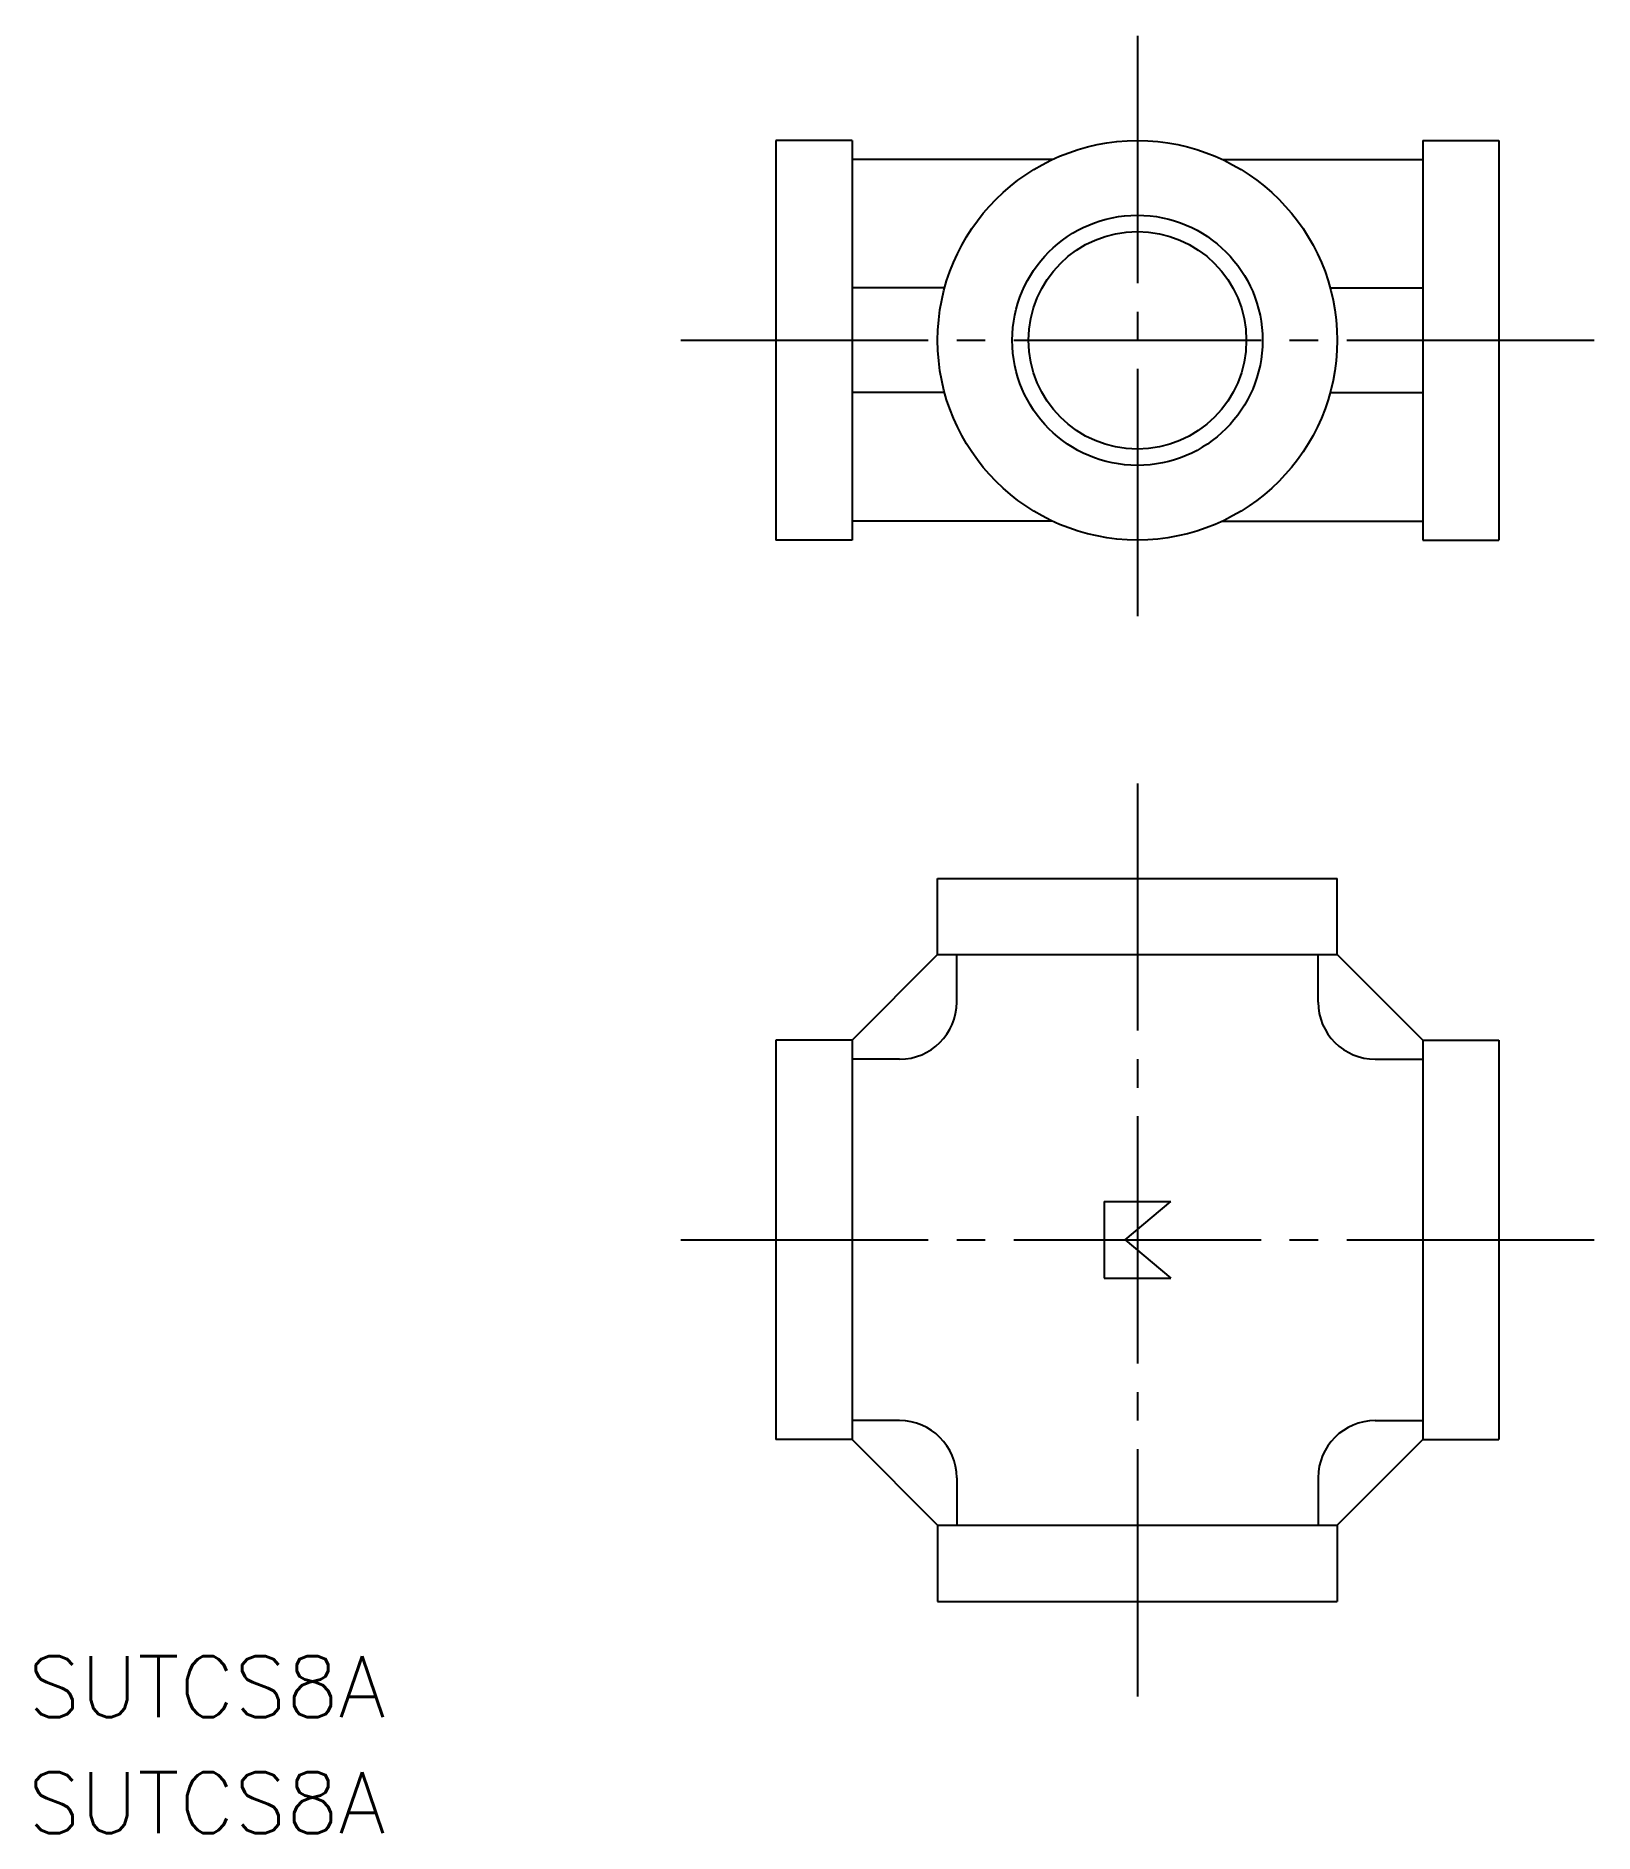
# Model space of a CAD drawing. Extents: x 47.1 to 129, y 150.9 to 245.4.
import ezdxf

# ---------------------------------------------------------------- set-up
doc = ezdxf.new("R2010")
doc.units = 0
doc.linetypes.add('CENTER', pattern=[17.5, 13, -1.5, 1.5, -1.5])
doc.layers.get('0').update_dxf_attribs({"linetype": 'CONTINUOUS'})
doc.layers.add('CENTER', color=1, linetype='CENTER')
doc.styles.get("Standard").update_dxf_attribs({"font": 'txt.shx', "bigfont": '@extfont2.shx'})

msp = doc.modelspace()

# ---------------------------------------------------------------- linework, layer by layer
at = {"color": 7, "linetype": 'CONTINUOUS'}
for p, q in [((86.032, 239.859), (86.032, 218.859)), ((90.032, 239.859), (86.032, 239.859)), ((90.032, 239.859), (90.032, 218.859)), ((120.032, 239.859), (124.032, 239.859)), ((120.032, 239.859), (120.032, 218.859)), ((124.032, 239.859), (124.032, 218.859)), ((100.56, 238.859), (90.032, 238.859)), ((109.504, 238.859), (120.032, 238.859)), ((94.899, 232.109), (90.032, 232.109)), ((115.166, 232.109), (120.032, 232.109)), ((94.899, 226.609), (90.032, 226.609)), ((115.166, 226.609), (120.032, 226.609)), ((100.56, 219.859), (90.032, 219.859)), ((109.504, 219.859), (120.032, 219.859)), ((90.032, 218.859), (86.032, 218.859)), ((120.032, 218.859), (124.032, 218.859)), ((94.532, 201.068), (115.532, 201.068)), ((94.532, 197.068), (94.532, 201.068)), ((115.532, 197.068), (115.532, 201.068)), ((90.032, 192.568), (94.532, 197.068)), ((94.532, 197.068), (115.532, 197.068)), ((95.532, 194.568), (95.532, 197.068)), ((114.532, 194.568), (114.532, 197.068)), ((120.032, 192.568), (115.532, 197.068)), ((86.032, 192.568), (86.032, 171.568)), ((90.032, 192.568), (86.032, 192.568)), ((90.032, 192.568), (90.032, 171.568)), ((120.032, 192.568), (124.032, 192.568)), ((120.032, 192.568), (120.032, 171.568)), ((124.032, 192.568), (124.032, 171.568)), ((92.532, 191.568), (90.032, 191.568)), ((117.532, 191.568), (120.032, 191.568)), ((103.282, 184.08), (103.282, 180.055)), ((103.282, 184.08), (106.782, 184.08)), ((104.384, 182.068), (106.782, 184.08)), ((104.384, 182.068), (106.782, 180.055)), ((103.282, 180.055), (106.782, 180.055)), ((92.532, 172.568), (90.032, 172.568)), ((117.532, 172.568), (120.032, 172.568)), ((90.032, 171.568), (86.032, 171.568)), ((90.032, 171.568), (94.532, 167.068)), ((120.032, 171.568), (115.532, 167.068)), ((120.032, 171.568), (124.032, 171.568)), ((95.532, 169.568), (95.532, 167.068)), ((114.532, 169.568), (114.532, 167.068)), ((94.532, 167.068), (94.532, 163.068)), ((94.532, 167.068), (115.532, 167.068)), ((115.532, 167.068), (115.532, 163.068)), ((94.532, 163.068), (115.532, 163.068))]:
    msp.add_line(p, q, dxfattribs=at)
for radius in [10.5, 6.578, 5.722]:
    msp.add_circle((105.032, 229.359), radius, dxfattribs=at)
for centre, start, end in [((92.532, 194.568), 270.00002, 359.99998), ((117.532, 194.568), 180.00002, 270), ((92.532, 169.568), 0.00002, 89.99998), ((117.532, 169.568), 89.99998, 179.99996)]:
    msp.add_arc(centre, 3, start, end, dxfattribs=at)
at = {"layer": 'CENTER', "color": 1, "linetype": 'CENTER'}
for p, q in [((105.032, 245.359), (105.032, 213.359)), ((81.032, 229.359), (129.032, 229.359)), ((105.032, 206.068), (105.032, 158.068)), ((81.032, 182.068), (129.032, 182.068))]:
    msp.add_line(p, q, dxfattribs=at)

# ---------------------------------------------------------------- texts
at = {"color": 7, "linetype": 'CONTINUOUS'}
for p in [(46.728, 156.984), (46.728, 150.887)]:
    msp.add_text('SUTCS8A', height=3.2, dxfattribs=at).set_placement(p)

doc.saveas('drawing.dxf')
